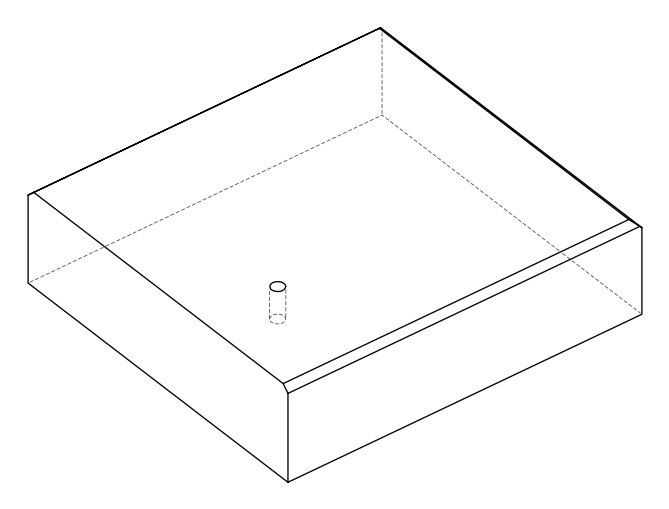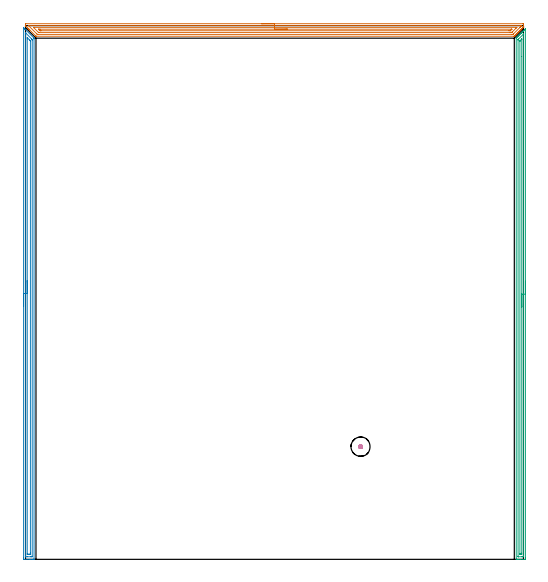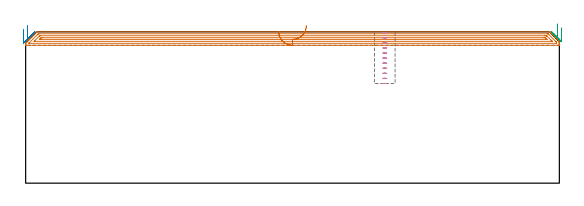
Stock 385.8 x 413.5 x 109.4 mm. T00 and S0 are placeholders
(PLAN: 4 operations, 1 tool changes, 33 min)
(1 AREA_MILL | FG_CHAMFER_SURFACE | UGT0205_001 | 12.36 min | 18155 mm3)
(2 AREA_MILL_1 | FG_CHAMFER_SURFACE_1 | UGT0205_001 | 10.02 min | 13332 mm3)
(3 AREA_MILL_2 | FG_CHAMFER_SURFACE_2 | UGT0205_001 | 9.97 min | 10244 mm3)
(4 MILL_BLIND_HOLE_FROM_SOLID_MATERIAL | STEP1POCKET | UGT0201_130 | Spiral | 0.61 min | 6498 mm3)
(TOOL UGT0205_001 | Chamfer Mill 20 x 3 x 45 deg. | D20 FL50 Z2)
(TOOL UGT0201_130 | Carbide End Mill 12.0 | D12 FL15 Z4)
(OP 1 AREA_MILL)
G17 G21 G94 G90
T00 M6
G54
G17 G0 G90 X182.9 Y415. S1061 M3
G43 Z119.4 H0
Z109.7
G94 G1 X182.938 Z108.828 F250.
X183.052 Z107.964
X183.241 Z107.112
X183.503 Z106.28
X183.837 Z105.474
X184.24 Z104.7
X184.709 Z103.964
X185.24 Z103.272
X185.829 Z102.629
X186.472 Z102.04
X187.164 Z101.508
X187.9 Z101.04
X188.674 Z100.637
X189.48 Z100.303
X190.312 Z100.041
X191.164 Z99.852
X192.028 Z99.738
X192.9 Z99.7
X385.169
X385.391 Y414.998 Z99.702
X385.797 Y414.991 Z99.705
X385.799 Y414.916 Z99.781
X385.8 Y413.674 Z101.021
Y412.896 Z101.803
Y412.793 Z101.905
Y412.403 Z102.295
X385.797 Y412.4 Z102.298
X385.79 Y412.39 Z102.309
X385.766 Y412.366 Z102.334
X385.716 Y412.316 Z102.383
X385.314 Y411.912 Z102.784
X385.169 Y411.768 Z102.93
X384.873 Y411.473 Z103.227
X384.433 Y411.031 Z103.666
X383.947 Y410.547 Z104.152
X383.551 Y410.15 Z104.547
X383.025 Y409.625 Z105.075
X382.784 Y409.383 Z105.314
X382.67 Y409.269 Z105.428
X382.486 Y409.086 Z105.614
X382.343 Y408.943 Z105.757
X382.23 Y408.829 Z105.869
X382.188 Y408.787 Z105.911
X381.5 Y408.1 Z106.6
X381.349 Y407.948 Z106.749
X381.294 Y407.893 Z106.805
X380.656 Y407.256 Z107.444
X380.468 Y407.067 Z107.63
X379.813 Y406.413 Z108.287
X379.587 Y406.186 Z108.511
X378.97 Y405.569 Z109.13
X378.909 Y405.509 Z109.19
X378.701 Y405.302 Z109.391
X378.697
X378.462 Y405.3 Z109.4
X8.229
X8.103 Y405.301 Z109.391
X8.099
X7.965 Y405.434 Z109.264
X3.248 Y410.15 Z104.546
X3.187 Y410.213 Z104.486
X3.016 Y410.384 Z104.315
X2.955 Y410.444 Z104.253
X2.898 Y410.502 Z104.197
X2.718 Y410.682 Z104.017
X2.661 Y410.737 Z103.959
X2.608 Y410.791 Z103.908
X2.42 Y410.98 Z103.719
X2.368 Y411.031 Z103.666
X2.319 Y411.081 Z103.618
X2.121 Y411.278 Z103.421
X2.074 Y411.325 Z103.372
X2.029 Y411.37 Z103.329
X1.823 Y411.576 Z103.123
X0.333 Y413.067 Z101.633
X0.165 Y413.234 Z101.463
X0.035 Y413.368 Z101.33
X0.005 Y413.406 Z101.291
X0.002 Y413.454 Z101.244
X0. Y413.479 Z101.218
Y414.736 Z99.959
X0.001 Y414.916 Z99.78
X0.003 Y414.991 Z99.705
X0.184 Y415. Z99.7
X192.9
Y413.586 Z101.114
X383.471 Y413.585 Z101.115
X383.759 Y413.58 Z101.12
X383.787 Y413.579 Z101.121
X383.792 Y413.558 Z101.142
X383.797 Y413.523 Z101.177
X383.799 Y413.488 Z101.212
Y413.262 Z101.438
X383.794 Y412.988 Z101.712
X383.79 Y412.884 Z101.816
X383.778 Y412.84 Z101.86
X383.736 Y412.793 Z101.907
X383.562 Y412.614 Z102.086
X383.38 Y412.43 Z102.27
X383.12 Y412.169 Z102.531
X378.015 Y407.065 Z107.635
X377.792 Y406.846 Z107.854
X377.693 Y406.751 Z107.949
X377.665 Y406.726 Z107.974
X377.622 Y406.721 Z107.979
X377.523 Y406.719 Z107.981
X377.121 Y406.715 Z107.985
X377.031 Y406.714 Z107.986
X9.484 Y406.715 Z107.985
X9.283 Y406.718 Z107.982
X9.184 Y406.721 Z107.979
X9.134 Y406.728 Z107.972
X9.033 Y406.826 Z107.874
X8.679 Y407.172 Z107.528
X2.42 Y413.43 Z101.27
X2.326 Y413.527 Z101.173
X2.301 Y413.556 Z101.144
X2.283 Y413.578 Z101.122
X2.316 Y413.58 Z101.12
X2.42 Y413.584 Z101.116
X2.51 Y413.585 Z101.115
X192.9 Y413.586 Z101.114
Y412.172 Z102.528
X380.544 Y412.171 Z102.529
X380.586 Y412.169 Z102.531
X380.64 Y412.165 Z102.535
X380.617 Y412.129 Z102.571
X380.551 Y412.057 Z102.643
X380.411 Y411.912 Z102.788
X380.11 Y411.61 Z103.09
X379.803 Y411.302 Z103.398
X377.121 Y408.62 Z106.08
X377.004 Y408.503 Z106.197
X376.887 Y408.388 Z106.312
X376.664 Y408.173 Z106.527
X376.631 Y408.142 Z106.558
X376.576 Y408.135 Z106.565
X376.486 Y408.132 Z106.568
X376.226 Y408.13 Z106.57
X375.595 Y408.128 Z106.572
X375.332
X10.731 Y408.129 Z106.571
X10.468 Y408.13 Z106.57
X10.205 Y408.135 Z106.565
X10.175 Y408.136 Z106.564
X10.157 Y408.149 Z106.551
X10.12 Y408.182 Z106.518
X10.049 Y408.251 Z106.449
X9.911 Y408.388 Z106.312
X6.388 Y411.912 Z102.788
X6.225 Y412.078 Z102.622
X6.169 Y412.139 Z102.561
X6.147 Y412.163 Z102.537
X6.189 Y412.165 Z102.535
X6.364 Y412.169 Z102.531
X6.628 Y412.171 Z102.529
X192.9 Y412.172 Z102.528
Y410.757 Z103.943
X376.504
X376.698 Y410.755 Z103.945
X376.751 Y410.753 Z103.947
X376.786 Y410.751 Z103.949
X376.772 Y410.733 Z103.967
X376.708 Y410.661 Z104.039
X376.657 Y410.607 Z104.093
X376.441 Y410.39 Z104.31
X376.214 Y410.162 Z104.538
X375.768 Y409.721 Z104.979
X375.619 Y409.577 Z105.123
X375.594 Y409.554 Z105.146
X375.562 Y409.55 Z105.15
X375.486 Y409.546 Z105.154
X375.332 Y409.544 Z105.156
X375.054 Y409.543 Z105.157
X374.438
X11.979
X11.362 Y409.545 Z105.155
X11.275 Y409.547 Z105.153
X11.225 Y409.549 Z105.151
X11.177 Y409.584 Z105.116
X10.982 Y409.773 Z104.927
X10.599 Y410.15 Z104.55
X10.468 Y410.281 Z104.419
X10.189 Y410.567 Z104.133
X10.055 Y410.706 Z103.994
X10.02 Y410.751 Z103.949
X10.052 Y410.752 Z103.948
X10.468 Y410.756 Z103.944
X10.746 Y410.757 Z103.943
X11.362
X192.9
X193.772 Z103.981
X194.637 Z104.095
X195.488 Z104.283
X196.32 Z104.546
X197.126 Z104.88
X197.9 Z105.282
X198.636 Z105.751
X199.328 Z106.282
X199.971 Z106.872
X200.56 Z107.515
X201.092 Z108.207
X201.56 Z108.943
X201.963 Z109.716
X202.297 Z110.522
X202.559 Z111.354
X202.748 Z112.206
X202.862 Z113.071
X202.9 Z113.943
G0 Z119.4
M5
M2
(OP 2 AREA_MILL_1)
G17 G21 G94 G90
T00 M6
G54
G17 G0 G90 X-1.5 Y195.95 S1061 M3
G43 Z119.4 H0
Z111.3
G94 G1 Y195.988 Z110.428 F250.
Y196.102 Z109.563
Y196.291 Z108.712
Y196.553 Z107.88
Y196.887 Z107.074
Y197.29 Z106.3
Y197.758 Z105.564
Y198.29 Z104.872
Y198.879 Z104.229
Y199.522 Z103.64
Y200.214 Z103.108
Y200.95 Z102.64
Y201.724 Z102.237
Y202.53 Z101.903
Y203.362 Z101.641
Y204.214 Z101.452
Y205.078 Z101.338
Y205.95 Z101.3
Y411.631
X-1.496 Y411.885 Z101.303
X-1.495 Y411.886 Z101.304
X-1.485 Y411.885 Z101.315
X-0.992 Y411.394 Z101.804
X-0.89 Y411.29 Z101.91
X-0.8 Y411.2 Z102.
X-0.697 Y411.099 Z102.099
X-0.592 Y410.992 Z102.208
X-0.507 Y410.907 Z102.292
X-0.402 Y410.804 Z102.394
X6.092 Y404.31 Z108.889
X6.541 Y403.859 Z109.34
X6.6 Y403.795 Z109.383
Y403.255 Z109.4
Y0.164
X6.597 Y0.01 Z109.388
X6.577 Y0.007 Z109.368
X6.227 Y0. Z109.027
X5.856 Z108.655
X5.206 Z108.001
X3.996 Z106.793
X3.435 Z106.23
X-0.992 Y0.001 Z101.805
X-1.227 Y0.003 Z101.57
X-1.492 Y0.009 Z101.306
X-1.495 Y0.103 Z101.303
X-1.499 Y0.61 Z101.301
X-1.5 Y1.122 Z101.3
Y205.95
X-0.086 Z102.714
Y407.719
X-0.084 Y407.916 Z102.716
X-0.08 Y408.012 Z102.72
X-0.079 Y408.017 Z102.721
X-0.064 Y408.008 Z102.736
X-0.034 Y407.983 Z102.766
X0.033 Y407.917 Z102.833
X0.232 Y407.719 Z103.032
X4.695 Y403.255 Z107.495
X5.074 Y402.868 Z107.874
X5.179 Y402.759 Z107.979
X5.182 Y402.709 Z107.982
X5.184 Y402.601 Z107.984
X5.186 Y402.383 Z107.986
Y2.396
X5.184 Y2.178 Z107.984
X5.182 Y2.069 Z107.982
X5.179 Y2.023 Z107.979
X5.105 Y2.01 Z107.905
X4.711 Y2.002 Z107.511
X4.321 Y2.001 Z107.121
X3.828 Y2. Z106.628
X1.664 Z104.464
X0.286 Z103.086
X0.043 Y2.003 Z102.843
X-0.062 Y2.007 Z102.738
X-0.078 Y2.01 Z102.722
X-0.081 Y2.025 Z102.719
X-0.084 Y2.074 Z102.716
X-0.085 Y2.174 Z102.715
X-0.086 Y2.375 Z102.714
Y205.95
X1.328 Z104.128
X1.329 Y403.255 Z104.129
Y403.593
X1.333 Y404.148 Z104.133
X1.334 Y404.152 Z104.134
X1.348 Y404.148 Z104.148
X1.664 Y403.835 Z104.464
X3.139 Y402.362 Z105.939
X3.435 Y402.063 Z106.235
X3.729 Y401.762 Z106.529
X3.763 Y401.726 Z106.563
X3.766 Y401.672 Z106.566
X3.769 Y401.582 Z106.569
X3.771 Y401.469 Z106.571
Y5.074
X3.77 Y4.736 Z106.57
X3.766 Y4.181 Z106.566
X3.765 Y4.021 Z106.565
X3.608 Y4.007 Z106.408
X3.435 Y4.004 Z106.235
X2.729 Y4. Z105.529
X1.844 Z104.644
X1.664 Y4.001 Z104.464
X1.485 Y4.004 Z104.285
X1.366 Y4.01 Z104.166
X1.334 Y4.013 Z104.134
X1.333 Y4.028 Z104.133
X1.33 Y4.068 Z104.13
X1.329 Y4.181 Z104.129
X1.328 Y205.95 Z104.128
Y206.822 Z104.166
Y207.686 Z104.28
Y208.538 Z104.469
Y209.37 Z104.731
Y210.176 Z105.065
Y210.95 Z105.468
Y211.686 Z105.937
Y212.378 Z106.468
Y213.021 Z107.057
Y213.61 Z107.701
Y214.142 Z108.393
Y214.61 Z109.128
Y215.013 Z109.902
Y215.347 Z110.708
Y215.609 Z111.54
Y215.798 Z112.392
Y215.912 Z113.257
Y215.95 Z114.128
G0 Z119.4
M5
M2
(OP 3 AREA_MILL_2)
G17 G21 G94 G90
T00 M6
G54
G17 G0 G90 X387.3 Y215.45 S1061 M3
G43 Z119.4 H0
Z112.3
G94 G1 Y215.412 Z111.428 F250.
Y215.298 Z110.564
Y215.109 Z109.712
Y214.847 Z108.88
Y214.513 Z108.074
Y214.11 Z107.3
Y213.642 Z106.564
Y213.11 Z105.872
Y212.521 Z105.229
Y211.878 Z104.64
Y211.186 Z104.109
Y210.45 Z103.64
Y209.676 Z103.237
Y208.87 Z102.903
Y208.038 Z102.641
Y207.186 Z102.452
Y206.322 Z102.338
Y205.45 Z102.3
Y1.059
X387.299 Y0.633 Z102.301
X387.295 Y0.169 Z102.303
X387.291 Y0.01 Z102.306
X386.838 Y0. Z102.759
X383.309 Z106.286
X381.91 Z107.686
X381.544 Z108.051
X380.812 Z108.787
X380.583 Z109.016
X380.208 Y0.007 Z109.383
X380.203 Y0.008 Z109.388
X380.2 Y0.186 Z109.4
Y403.559
X380.204 Y403.796 Z109.39
X380.212 Y403.815 Z109.382
X380.406 Y404.006 Z109.193
X380.542 Y404.143 Z109.057
X381.103 Y404.705 Z108.493
X381.544 Y405.145 Z108.055
X381.986 Y405.587 Z107.61
X382.195 Y405.795 Z107.404
X382.237 Y405.838 Z107.362
X382.868 Y406.47 Z106.728
X383.085 Y406.685 Z106.515
X383.75 Y407.352 Z105.846
X383.932 Y407.532 Z105.668
X383.984 Y407.584 Z105.616
X384.632 Y408.234 Z104.965
X384.78 Y408.38 Z104.82
X384.878 Y408.478 Z104.721
X385.073 Y408.674 Z104.524
X385.175 Y408.777 Z104.422
X385.514 Y409.116 Z104.083
X385.628 Y409.228 Z103.972
X385.773 Y409.373 Z103.827
X385.956 Y409.557 Z103.642
X386.069 Y409.671 Z103.527
X386.667 Y410.267 Z102.932
X386.838 Y410.439 Z102.759
X387.231 Y410.831 Z102.369
X387.263 Y410.864 Z102.336
X387.279 Y410.877 Z102.32
X387.292 Y410.888 Z102.306
X387.297 Y410.876 Z102.302
X387.3 Y410.864 Z102.3
Y205.45
X385.886 Z103.714
X385.885 Y2.493 Z103.715
Y2.422
X385.879 Y2.02 Z103.721
X385.483 Y2.006 Z104.117
X385.073 Y2.002 Z104.527
X384.607 Y2. Z104.993
X381.722 Y2.001 Z107.878
X381.687 Y2.002 Z107.913
X381.652 Y2.005 Z107.948
X381.627 Y2.009 Z107.973
X381.621 Y2.034 Z107.979
X381.615 Y2.35 Z107.985
Y2.422
Y402.218
X381.619 Y402.629 Z107.981
X381.621 Y402.73 Z107.979
X381.632 Y402.77 Z107.968
X381.658 Y402.799 Z107.942
X381.753 Y402.9 Z107.847
X381.962 Y403.112 Z107.638
X385.749 Y406.899 Z103.851
X385.849 Y406.996 Z103.751
X385.867 Y407.012 Z103.733
X385.878 Y407.019 Z103.722
X385.88 Y406.981 Z103.72
X385.885 Y406.761 Z103.715
X385.886 Y205.45 Z103.714
X384.472 Z105.128
X384.471 Y4.821 Z105.129
X384.467 Y4.21 Z105.133
X384.464 Y4.069 Z105.136
X384.461 Y4.01 Z105.139
X384.394 Y4.004 Z105.206
X384.191 Y4.002 Z105.409
X383.516 Y4. Z106.084
X383.309 Y4.001 Z106.291
X383.102 Y4.004 Z106.498
X383.043 Y4.008 Z106.557
X383.034 Y4.012 Z106.566
X383.032 Y4.017 Z106.568
X383.03 Y4.04 Z106.57
X383.029 Y4.116 Z106.571
X383.028 Y4.21 Z106.572
X383.029 Y401.323 Z106.571
X383.031 Y401.605 Z106.569
X383.035 Y401.701 Z106.565
X383.038 Y401.727 Z106.562
X383.05 Y401.743 Z106.55
X383.083 Y401.781 Z106.517
X383.309 Y402.01 Z106.291
X383.412 Y402.113 Z106.188
X384.412 Y403.112 Z105.188
X384.436 Y403.132 Z105.164
X384.459 Y403.15 Z105.141
X384.465 Y403.112 Z105.135
X384.469 Y402.939 Z105.131
X384.471 Y402.829 Z105.129
X384.472 Y389.653 Z105.128
Y205.45
Y204.578 Z105.167
Y203.714 Z105.28
Y202.862 Z105.469
Y202.03 Z105.732
Y201.224 Z106.065
Y200.45 Z106.468
Y199.714 Z106.937
Y199.022 Z107.468
Y198.379 Z108.057
Y197.79 Z108.701
Y197.258 Z109.393
Y196.79 Z110.128
Y196.387 Z110.902
Y196.053 Z111.708
Y195.791 Z112.54
Y195.602 Z113.392
Y195.488 Z114.257
Y195.45 Z115.128
G0 Z119.4
M5
M2
(OP 4 MILL_BLIND_HOLE_FROM_SOLID_MATERIAL)
G17 G21 G94 G90
T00 M6
G54
G17 G0 G90 X259.6 Y87.3 S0 M3
G43 Z119.4 H0
Z108.736
G94 G3 X260.325 Y88.025 R0.725 F250.
X259.6 Y88.75 R0.725
X258.15 Y87.3 R1.45
X259.6 Y88.75 R-1.45
X258.875 Y88.025 R0.725
X259.6 Y87.3 R0.725
G0 Z105.073
G3 X260.325 Y88.025 R0.725
X259.6 Y88.75 R0.725
X258.15 Y87.3 R1.45
X259.6 Y88.75 R-1.45
X258.875 Y88.025 R0.725
X259.6 Y87.3 R0.725
G0 Z101.409
G3 X260.325 Y88.025 R0.725
X259.6 Y88.75 R0.725
X258.15 Y87.3 R1.45
X259.6 Y88.75 R-1.45
X258.875 Y88.025 R0.725
X259.6 Y87.3 R0.725
G0 Z97.745
G3 X260.325 Y88.025 R0.725
X259.6 Y88.75 R0.725
X258.15 Y87.3 R1.45
X259.6 Y88.75 R-1.45
X258.875 Y88.025 R0.725
X259.6 Y87.3 R0.725
G0 Z94.082
G3 X260.325 Y88.025 R0.725
X259.6 Y88.75 R0.725
X258.15 Y87.3 R1.45
X259.6 Y88.75 R-1.45
X258.875 Y88.025 R0.725
X259.6 Y87.3 R0.725
G0 Z90.418
G3 X260.325 Y88.025 R0.725
X259.6 Y88.75 R0.725
X258.15 Y87.3 R1.45
X259.6 Y88.75 R-1.45
X258.875 Y88.025 R0.725
X259.6 Y87.3 R0.725
G0 Z86.755
G3 X260.325 Y88.025 R0.725
X259.6 Y88.75 R0.725
X258.15 Y87.3 R1.45
X259.6 Y88.75 R-1.45
X258.875 Y88.025 R0.725
X259.6 Y87.3 R0.725
G0 Z83.091
G3 X260.325 Y88.025 R0.725
X259.6 Y88.75 R0.725
X258.15 Y87.3 R1.45
X259.6 Y88.75 R-1.45
X258.875 Y88.025 R0.725
X259.6 Y87.3 R0.725
G0 Z79.427
G3 X260.325 Y88.025 R0.725
X259.6 Y88.75 R0.725
X258.15 Y87.3 R1.45
X259.6 Y88.75 R-1.45
X258.875 Y88.025 R0.725
X259.6 Y87.3 R0.725
G0 Z75.764
G3 X260.325 Y88.025 R0.725
X259.6 Y88.75 R0.725
X258.15 Y87.3 R1.45
X259.6 Y88.75 R-1.45
X258.875 Y88.025 R0.725
X259.6 Y87.3 R0.725
G0 Z72.1
G3 X260.325 Y88.025 R0.725
X259.6 Y88.75 R0.725
X258.15 Y87.3 R1.45
X259.6 Y88.75 R-1.45
X258.875 Y88.025 R0.725
X259.6 Y87.3 R0.725
G0 Z119.4
M5
M2
